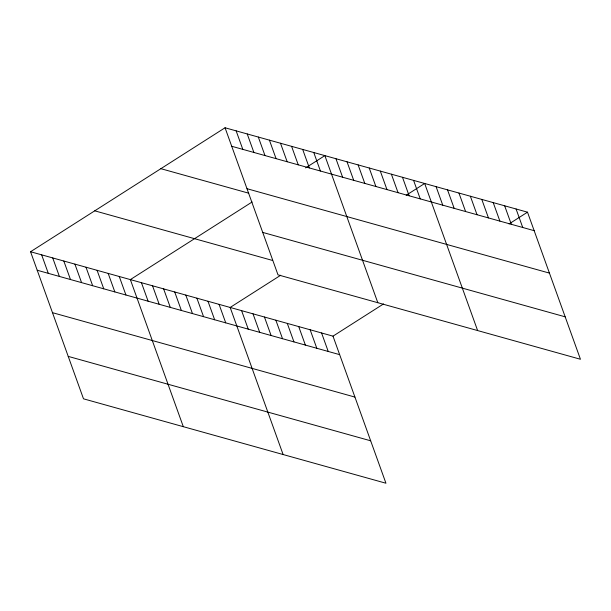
<?xml version="1.0" encoding="UTF-8"?>
<svg xmlns="http://www.w3.org/2000/svg" width="611" height="611" viewBox="0 0 611 611"><rect width="100%" height="100%" fill="white"/><g stroke="black" fill="none" stroke-linecap="round" stroke-linejoin="round"><path stroke-width="0.92" d="M30.55 251.74L332.995 336.149L385.946 483.232L83.501 398.823L30.55 251.74L225.054 127.768L527.499 212.177L580.45 359.26L278.005 274.851L225.054 127.768M252.114 201.989L130.357 279.594L183.308 426.677M305.607 167.895L324.861 155.622L377.812 302.705M280.709 275.233L230.164 307.448L283.114 454.531M406.216 195.237L424.668 183.476L477.619 330.559M332.995 336.149L383.54 303.934M509.047 223.939L527.499 212.177M231.714 146.273L534.159 230.675M246.989 188.7L549.434 273.109M160.869 168.682L248.73 193.198M262.73 232.417L565.175 316.826M94.736 210.833L272.17 260.347M37.21 270.245L339.655 354.647M52.485 312.672L354.93 397.081M68.226 356.389L370.671 440.798M516.074 208.993L522.733 227.491M504.648 205.8L511.308 224.298M493.222 202.615L499.882 221.113M481.796 199.423L488.456 217.921M470.371 196.238L477.031 214.736M458.945 193.045L465.605 211.543M447.519 189.853L454.179 208.359M436.094 186.668L442.754 205.166M413.578 180.382L420.238 198.888M402.489 177.289L409.149 195.787M391.399 174.196L398.059 192.694M380.309 171.103L386.969 189.601M369.22 168.002L375.88 186.508M358.13 164.909L364.79 183.407M347.04 161.816L353.7 180.314M335.951 158.723L342.611 177.221M313.771 152.529L320.431 171.027M302.682 149.435L309.342 167.933M291.592 146.342L298.252 164.84M280.502 143.241L287.162 161.747M269.413 140.148L276.073 158.646M258.323 137.055L264.983 155.553M321.569 332.964L328.229 351.462M247.234 133.962L253.893 152.46M310.144 329.772L316.804 348.27M236.144 130.861L242.804 149.367M298.718 326.587L305.378 345.085M287.292 323.395L293.952 341.893M275.867 320.21L282.526 338.708M264.441 317.017L271.101 335.515M253.015 313.833L259.675 332.331M241.589 310.64L248.249 329.138M219.074 304.354L225.734 322.86M207.984 301.261L214.644 319.759M196.895 298.168L203.555 316.666M185.805 295.075L192.465 313.573M174.715 291.974L181.375 310.48M163.626 288.881L170.286 307.379M152.536 285.788L159.196 304.286M141.446 282.694L148.106 301.192M119.267 276.5L125.927 294.998M108.178 273.407L114.837 291.905M97.088 270.314L103.748 288.812M85.998 267.213L92.658 285.719M74.909 264.12L81.569 282.618M63.819 261.027L70.479 279.525M52.729 257.934L59.389 276.432M41.64 254.833L48.3 273.338"/></g></svg>
